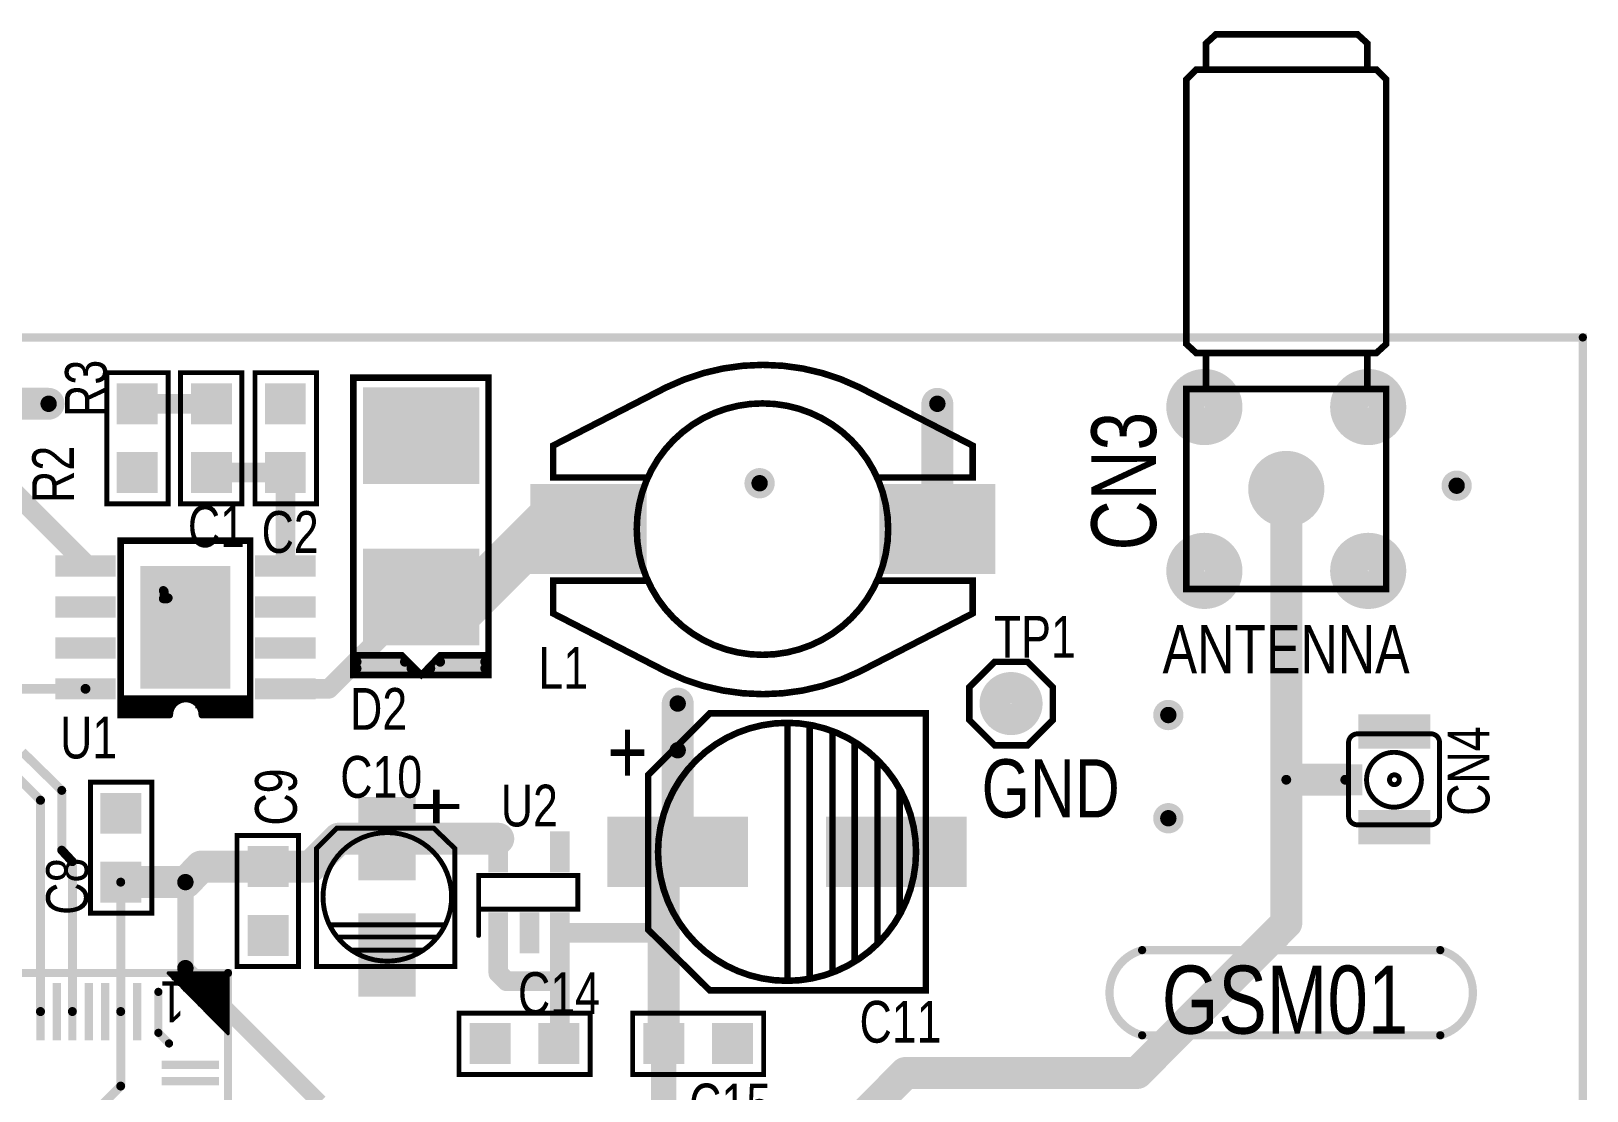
# Model space of a CAD drawing. Extents: x 0 to 3.95, y 0.22 to 3.09.
# Drawn here: x 2.048 to 3.947, y 1.799 to 3.093 of the extents above; entities that cross this region are included whole.
import ezdxf

# ---------------------------------------------------------------- set-up
doc = ezdxf.new("R2010")
doc.units = 0

msp = doc.modelspace()

# ---------------------------------------------------------------- linework, layer by layer
at = {"const_width": 0.01}
msp.add_lwpolyline([(0.005, 2.719), (0.005, 0.357), (3.942, 0.357), (3.942, 2.719), (0.005, 2.719)], close=True, dxfattribs=at)
at = {"const_width": 0.005}
msp.add_lwpolyline([(3.9395, 2.719, 1), (3.9445, 2.719, 1)], format="xyb", close=True, dxfattribs=at)
at = {"layer": 'DRL'}
for points, const_width in [([(3.467, 2.634, 1), (3.493, 2.634, 1)], 0.027), ([(3.667, 2.634, 1), (3.693, 2.634, 1)], 0.027), ([(2.064, 2.638, 1), (2.074, 2.638, 1)], 0.01), ([(3.149, 2.638, 1), (3.159, 2.638, 1)], 0.01), ([(2.932, 2.541, 1), (2.942, 2.541, 1)], 0.01), ([(3.567, 2.534, 1), (3.593, 2.534, 1)], 0.027), ([(3.783, 2.538, 1), (3.793, 2.538, 1)], 0.01), ([(3.467, 2.434, 1), (3.493, 2.434, 1)], 0.027), ([(3.667, 2.434, 1), (3.693, 2.434, 1)], 0.027), ([(2.202, 2.41, 1), (2.216, 2.41, 1)], 0.014), ([(2.257, 2.41, 1), (2.271, 2.41, 1)], 0.014), ([(2.202, 2.363, 1), (2.216, 2.363, 1)], 0.014), ([(2.257, 2.363, 1), (2.271, 2.363, 1)], 0.014), ([(2.202, 2.316, 1), (2.216, 2.316, 1)], 0.014), ([(2.257, 2.316, 1), (2.271, 2.316, 1)], 0.014), ([(2.832, 2.272, 1), (2.842, 2.272, 1)], 0.01), ([(3.235, 2.272, 1), (3.253, 2.272, 1)], 0.019), ([(3.431, 2.258, 1), (3.441, 2.258, 1)], 0.01), ([(2.832, 2.215, 1), (2.842, 2.215, 1)], 0.01), ([(3.431, 2.132, 1), (3.441, 2.132, 1)], 0.01)]:
    msp.add_lwpolyline(points, format="xyb", close=True, dxfattribs=dict(at, const_width=const_width))
at = {"layer": 'SST'}
for points, const_width in [([(3.679, 3.046), (3.679, 3.078), (3.667, 3.089), (3.494, 3.089), (3.482, 3.078), (3.482, 3.046), (3.679, 3.046)], 0.008), ([(3.702, 2.711), (3.69, 2.7), (3.47, 2.7), (3.458, 2.711), (3.458, 3.034), (3.47, 3.046), (3.69, 3.046), (3.702, 3.034), (3.702, 2.711)], 0.008), ([(3.679, 2.656), (3.679, 2.7), (3.482, 2.7), (3.482, 2.656), (3.679, 2.656)], 0.008), ([(2.14, 2.516), (2.14, 2.676), (2.14, 2.676), (2.215, 2.676), (2.215, 2.516), (2.14, 2.516)], 0.006), ([(2.23, 2.516), (2.23, 2.676), (2.23, 2.676), (2.305, 2.676), (2.305, 2.516), (2.23, 2.516)], 0.006), ([(2.321, 2.516), (2.321, 2.676), (2.321, 2.676), (2.396, 2.676), (2.396, 2.516), (2.321, 2.516)], 0.006), ([(2.606, 2.67), (2.606, 2.331), (2.547, 2.331), (2.524, 2.307), (2.5, 2.331), (2.441, 2.331), (2.441, 2.67), (2.606, 2.67)], 0.008), ([(3.702, 2.412), (3.458, 2.412), (3.458, 2.656), (3.702, 2.656), (3.702, 2.412)], 0.008), ([(3.295, 2.292), (3.295, 2.252), (3.264, 2.221), (3.224, 2.221), (3.193, 2.252), (3.193, 2.292), (3.224, 2.323), (3.264, 2.323), (3.295, 2.292)], 0.008), ([(2.801, 2.185), (2.801, 1.996), (2.876, 1.922), (3.14, 1.922), (3.14, 2.26), (2.876, 2.26), (2.801, 2.185)], 0.008), ([(2.12, 2.016), (2.12, 2.176), (2.12, 2.176), (2.195, 2.176), (2.195, 2.016), (2.12, 2.016)], 0.006), ([(2.374, 2.111), (2.374, 1.951), (2.374, 1.951), (2.299, 1.951), (2.299, 2.111), (2.374, 2.111)], 0.006), ([(2.539, 2.12), (2.565, 2.095), (2.565, 1.951), (2.396, 1.951), (2.396, 2.095), (2.421, 2.12), (2.539, 2.12)], 0.006), ([(1.591, 1.943), (1.591, 1.246), (2.288, 1.246), (2.288, 1.943), (1.591, 1.943)], 0.01), ([(2.73, 1.819), (2.57, 1.819), (2.57, 1.819), (2.57, 1.894), (2.73, 1.894), (2.73, 1.819)], 0.006), ([(2.782, 1.894), (2.942, 1.894), (2.942, 1.894), (2.942, 1.819), (2.782, 1.819), (2.782, 1.894)], 0.006)]:
    msp.add_lwpolyline(points, close=True, dxfattribs=dict(at, const_width=const_width))
for points, const_width in [([(3.48, 3.078, 1), (3.484, 3.078, 1)], 0.004), ([(3.492, 3.089, 1), (3.496, 3.089, 1)], 0.004), ([(3.665, 3.089, 1), (3.669, 3.089, 1)], 0.004), ([(3.677, 3.078, 1), (3.681, 3.078, 1)], 0.004), ([(3.468, 3.046, 1), (3.472, 3.046, 1)], 0.004), ([(3.48, 3.046, 1), (3.484, 3.046, 1)], 0.004), ([(3.677, 3.046, 1), (3.681, 3.046, 1)], 0.004), ([(3.677, 3.046, 1), (3.681, 3.046, 1)], 0.004), ([(3.688, 3.046, 1), (3.692, 3.046, 1)], 0.004), ([(3.456, 3.034, 1), (3.46, 3.034, 1)], 0.004), ([(3.7, 3.034, 1), (3.704, 3.034, 1)], 0.004), ([(3.456, 2.711, 1), (3.46, 2.711, 1)], 0.004), ([(3.468, 2.7, 1), (3.472, 2.7, 1)], 0.004), ([(3.48, 2.7, 1), (3.484, 2.7, 1)], 0.004), ([(3.677, 2.7, 1), (3.681, 2.7, 1)], 0.004), ([(3.688, 2.7, 1), (3.692, 2.7, 1)], 0.004), ([(3.7, 2.711, 1), (3.704, 2.711, 1)], 0.004), ([(3.7, 2.711, 1), (3.704, 2.711, 1)], 0.004), ([(2.1385, 2.676, 1), (2.1415, 2.676, 1)], 0.003), ([(2.1385, 2.676, 1), (2.1415, 2.676, 1)], 0.003), ([(2.2135, 2.676, 1), (2.2165, 2.676, 1)], 0.003), ([(2.2285, 2.676, 1), (2.2315, 2.676, 1)], 0.003), ([(2.2285, 2.676, 1), (2.2315, 2.676, 1)], 0.003), ([(2.3035, 2.676, 1), (2.3065, 2.676, 1)], 0.003), ([(2.3195, 2.676, 1), (2.3225, 2.676, 1)], 0.003), ([(2.3195, 2.676, 1), (2.3225, 2.676, 1)], 0.003), ([(2.3945, 2.676, 1), (2.3975, 2.676, 1)], 0.003), ([(2.439, 2.67, 1), (2.443, 2.67, 1)], 0.004), ([(2.604, 2.67, 1), (2.608, 2.67, 1)], 0.004), ([(2.604, 2.67, 1), (2.608, 2.67, 1)], 0.004), ([(2.821, 2.658, 1), (2.825, 2.658, 1)], 0.004), ([(3.057, 2.658, 1), (3.061, 2.658, 1)], 0.004), ([(3.456, 2.656, 1), (3.46, 2.656, 1)], 0.004), ([(3.48, 2.656, 1), (3.484, 2.656, 1)], 0.004), ([(3.677, 2.656, 1), (3.681, 2.656, 1)], 0.004), ([(3.677, 2.656, 1), (3.681, 2.656, 1)], 0.004), ([(3.7, 2.656, 1), (3.704, 2.656, 1)], 0.004), ([(2.683, 2.587, 1), (2.687, 2.587, 1)], 0.004), ([(3.195, 2.587, 1), (3.199, 2.587, 1)], 0.004), ([(2.683, 2.548, 1), (2.687, 2.548, 1)], 0.004), ([(2.797, 2.548, 1), (2.801, 2.548, 1)], 0.004), ([(3.081, 2.548, 1), (3.085, 2.548, 1)], 0.004), ([(3.195, 2.548, 1), (3.199, 2.548, 1)], 0.004), ([(2.1385, 2.516, 1), (2.1415, 2.516, 1)], 0.003), ([(2.1385, 2.516, 1), (2.1415, 2.516, 1)], 0.003), ([(2.2135, 2.516, 1), (2.2165, 2.516, 1)], 0.003), ([(2.2285, 2.516, 1), (2.2315, 2.516, 1)], 0.003), ([(2.2285, 2.516, 1), (2.2315, 2.516, 1)], 0.003), ([(2.3035, 2.516, 1), (2.3065, 2.516, 1)], 0.003), ([(2.3195, 2.516, 1), (2.3225, 2.516, 1)], 0.003), ([(2.3195, 2.516, 1), (2.3225, 2.516, 1)], 0.003), ([(2.3945, 2.516, 1), (2.3975, 2.516, 1)], 0.003), ([(2.785, 2.485, 1), (2.789, 2.485, 1)], 0.004), ([(2.785, 2.485, 1), (2.789, 2.485, 1)], 0.004), ([(3.092, 2.485, 1), (3.096, 2.485, 1)], 0.004), ([(3.092, 2.485, 1), (3.096, 2.485, 1)], 0.004), ([(2.157, 2.258), (2.157, 2.471), (2.315, 2.471), (2.315, 2.258), (2.256, 2.258, 1), (2.217, 2.258), (2.217, 2.258), (2.157, 2.258)], 0.008), ([(2.155, 2.471, 1), (2.159, 2.471, 1)], 0.004), ([(2.313, 2.471, 1), (2.317, 2.471, 1)], 0.004), ([(2.683, 2.422, 1), (2.687, 2.422, 1)], 0.004), ([(2.797, 2.422, 1), (2.801, 2.422, 1)], 0.004), ([(3.081, 2.422, 1), (3.085, 2.422, 1)], 0.004), ([(3.195, 2.422, 1), (3.199, 2.422, 1)], 0.004), ([(3.456, 2.412, 1), (3.46, 2.412, 1)], 0.004), ([(3.7, 2.412, 1), (3.704, 2.412, 1)], 0.004), ([(3.7, 2.412, 1), (3.704, 2.412, 1)], 0.004), ([(2.683, 2.382, 1), (2.687, 2.382, 1)], 0.004), ([(3.195, 2.382, 1), (3.199, 2.382, 1)], 0.004), ([(2.439, 2.343, 1), (2.443, 2.343, 1)], 0.004), ([(2.604, 2.339, 1), (2.608, 2.339, 1)], 0.004), ([(2.439, 2.331, 1), (2.443, 2.331, 1)], 0.004), ([(2.442, 2.323, 1), (2.448, 2.323, 1)], 0.006), ([(2.442, 2.315, 1), (2.448, 2.315, 1)], 0.006), ([(2.498, 2.331, 1), (2.502, 2.331, 1)], 0.004), ([(2.501, 2.323, 1), (2.507, 2.323, 1)], 0.006), ([(2.509, 2.315, 1), (2.515, 2.315, 1)], 0.006), ([(2.532, 2.315, 1), (2.538, 2.315, 1)], 0.006), ([(2.544, 2.323, 1), (2.55, 2.323, 1)], 0.006), ([(2.545, 2.331, 1), (2.549, 2.331, 1)], 0.004), ([(2.599, 2.323, 1), (2.605, 2.323, 1)], 0.006), ([(2.599, 2.315, 1), (2.605, 2.315, 1)], 0.006), ([(2.604, 2.331, 1), (2.608, 2.331, 1)], 0.004), ([(3.222, 2.323, 1), (3.226, 2.323, 1)], 0.004), ([(3.262, 2.323, 1), (3.266, 2.323, 1)], 0.004), ([(2.439, 2.307, 1), (2.443, 2.307, 1)], 0.004), ([(2.522, 2.307, 1), (2.526, 2.307, 1)], 0.004), ([(2.604, 2.307, 1), (2.608, 2.307, 1)], 0.004), ([(2.821, 2.311, 1), (2.825, 2.311, 1)], 0.004), ([(3.057, 2.311, 1), (3.061, 2.311, 1)], 0.004), ([(2.16, 2.278, 1), (2.164, 2.278, 1)], 0.004), ([(2.219, 2.278, 1), (2.223, 2.278, 1)], 0.004), ([(2.219, 2.278, 1), (2.223, 2.278, 1)], 0.004), ([(2.309, 2.278, 1), (2.313, 2.278, 1)], 0.004), ([(3.191, 2.292, 1), (3.195, 2.292, 1)], 0.004), ([(3.293, 2.292, 1), (3.297, 2.292, 1)], 0.004), ([(3.293, 2.292, 1), (3.297, 2.292, 1)], 0.004), ([(2.155, 2.258, 1), (2.159, 2.258, 1)], 0.004), ([(2.155, 2.258, 1), (2.159, 2.258, 1)], 0.004), ([(2.16, 2.274, 1), (2.164, 2.274, 1)], 0.004), ([(2.16, 2.27, 1), (2.164, 2.27, 1)], 0.004), ([(2.16, 2.266, 1), (2.164, 2.266, 1)], 0.004), ([(2.16, 2.262, 1), (2.164, 2.262, 1)], 0.004), ([(2.215, 2.27, 1), (2.219, 2.27, 1)], 0.004), ([(2.215, 2.266, 1), (2.219, 2.266, 1)], 0.004), ([(2.215, 2.262, 1), (2.219, 2.262, 1)], 0.004), ([(2.215, 2.258, 1), (2.219, 2.258, 1)], 0.004), ([(2.215, 2.258, 1), (2.219, 2.258, 1)], 0.004), ([(2.219, 2.274, 1), (2.223, 2.274, 1)], 0.004), ([(2.25, 2.274, 1), (2.254, 2.274, 1)], 0.004), ([(2.25, 2.27, 1), (2.254, 2.27, 1)], 0.004), ([(2.254, 2.266, 1), (2.258, 2.266, 1)], 0.004), ([(2.254, 2.262, 1), (2.258, 2.262, 1)], 0.004), ([(2.254, 2.258, 1), (2.258, 2.258, 1)], 0.004), ([(2.309, 2.274, 1), (2.313, 2.274, 1)], 0.004), ([(2.309, 2.27, 1), (2.313, 2.27, 1)], 0.004), ([(2.309, 2.266, 1), (2.313, 2.266, 1)], 0.004), ([(2.309, 2.262, 1), (2.313, 2.262, 1)], 0.004), ([(2.313, 2.258, 1), (2.317, 2.258, 1)], 0.004), ([(2.874, 2.26, 1), (2.878, 2.26, 1)], 0.004), ([(3.138, 2.26, 1), (3.142, 2.26, 1)], 0.004), ([(2.969, 2.248, 1), (2.973, 2.248, 1)], 0.004), ([(2.996, 2.244, 1), (3, 2.244, 1)], 0.004), ([(3.191, 2.252, 1), (3.195, 2.252, 1)], 0.004), ([(3.293, 2.252, 1), (3.297, 2.252, 1)], 0.004), ([(3.024, 2.237, 1), (3.028, 2.237, 1)], 0.004), ([(3.051, 2.224, 1), (3.055, 2.224, 1)], 0.004), ([(3.222, 2.221, 1), (3.226, 2.221, 1)], 0.004), ([(3.262, 2.221, 1), (3.266, 2.221, 1)], 0.004), ([(3.656, 2.223), (3.656, 2.136, 0.468375), (3.668, 2.124), (3.755, 2.124, 0.498666), (3.767, 2.136), (3.767, 2.223, 0.498666), (3.755, 2.235), (3.668, 2.235, 0.468375), (3.656, 2.223)], 0.006), ([(3.6545, 2.223, 1), (3.6575, 2.223, 1)], 0.003), ([(3.6545, 2.223, 1), (3.6575, 2.223, 1)], 0.003), ([(3.6665, 2.235, 1), (3.6695, 2.235, 1)], 0.003), ([(3.7535, 2.235, 1), (3.7565, 2.235, 1)], 0.003), ([(3.7655, 2.223, 1), (3.7685, 2.223, 1)], 0.003), ([(3.079, 2.202, 1), (3.083, 2.202, 1)], 0.004), ([(2.799, 2.185, 1), (2.803, 2.185, 1)], 0.004), ([(2.799, 2.185, 1), (2.803, 2.185, 1)], 0.004), ([(2.1185, 2.176, 1), (2.1215, 2.176, 1)], 0.003), ([(2.1185, 2.176, 1), (2.1215, 2.176, 1)], 0.003), ([(2.1935, 2.176, 1), (2.1965, 2.176, 1)], 0.003), ([(2.9695, 2.174, 1), (2.9725, 2.174, 1)], 0.003), ([(2.9965, 2.17, 1), (2.9995, 2.17, 1)], 0.003), ([(3.0245, 2.17, 1), (3.0275, 2.17, 1)], 0.003), ([(3.0515, 2.17, 1), (3.0545, 2.17, 1)], 0.003), ([(3.0795, 2.17, 1), (3.0825, 2.17, 1)], 0.003), ([(3.106, 2.166, 1), (3.11, 2.166, 1)], 0.004), ([(3.6765, 2.179, 1), (3.6795, 2.179, 1)], 0.003), ([(3.6765, 2.179, 1), (3.6795, 2.179, 1)], 0.003), ([(3.7045, 2.179, 1), (3.7075, 2.179, 1)], 0.003), ([(3.7045, 2.179, 1), (3.7075, 2.179, 1)], 0.003), ([(3.7165, 2.179, 1), (3.7195, 2.179, 1)], 0.003), ([(3.7165, 2.179, 1), (3.7195, 2.179, 1)], 0.003), ([(3.7435, 2.179, 1), (3.7465, 2.179, 1)], 0.003), ([(3.7435, 2.179, 1), (3.7465, 2.179, 1)], 0.003), ([(3.6545, 2.136, 1), (3.6575, 2.136, 1)], 0.003), ([(3.7655, 2.136, 1), (3.7685, 2.136, 1)], 0.003), ([(2.2975, 2.111, 1), (2.3005, 2.111, 1)], 0.003), ([(2.3725, 2.111, 1), (2.3755, 2.111, 1)], 0.003), ([(2.3725, 2.111, 1), (2.3755, 2.111, 1)], 0.003), ([(2.4195, 2.12, 1), (2.4225, 2.12, 1)], 0.003), ([(2.5375, 2.12, 1), (2.5405, 2.12, 1)], 0.003), ([(2.5375, 2.12, 1), (2.5405, 2.12, 1)], 0.003), ([(3.6665, 2.124, 1), (3.6695, 2.124, 1)], 0.003), ([(3.7535, 2.124, 1), (3.7565, 2.124, 1)], 0.003), ([(2.3945, 2.095, 1), (2.3975, 2.095, 1)], 0.003), ([(2.5635, 2.095, 1), (2.5665, 2.095, 1)], 0.003), ([(2.811, 2.091, 1), (2.815, 2.091, 1)], 0.004), ([(2.811, 2.091, 1), (2.815, 2.091, 1)], 0.004), ([(3.126, 2.091, 1), (3.13, 2.091, 1)], 0.004), ([(3.126, 2.091, 1), (3.13, 2.091, 1)], 0.004), ([(2.5925, 2.062, 1), (2.5955, 2.062, 1)], 0.003), ([(2.7135, 2.062, 1), (2.7165, 2.062, 1)], 0.003), ([(2.4025, 2.036, 1), (2.4055, 2.036, 1)], 0.003), ([(2.4025, 2.036, 1), (2.4055, 2.036, 1)], 0.003), ([(2.5595, 2.036, 1), (2.5625, 2.036, 1)], 0.003), ([(2.5595, 2.036, 1), (2.5625, 2.036, 1)], 0.003), ([(2.1185, 2.016, 1), (2.1215, 2.016, 1)], 0.003), ([(2.1185, 2.016, 1), (2.1215, 2.016, 1)], 0.003), ([(2.1935, 2.016, 1), (2.1965, 2.016, 1)], 0.003), ([(2.5925, 2.021, 1), (2.5955, 2.021, 1)], 0.003), ([(2.7135, 2.021, 1), (2.7165, 2.021, 1)], 0.003), ([(3.106, 2.016, 1), (3.11, 2.016, 1)], 0.004), ([(2.4115, 2.002, 1), (2.4145, 2.002, 1)], 0.003), ([(2.5495, 2.002, 1), (2.5525, 2.002, 1)], 0.003), ([(2.799, 1.996, 1), (2.803, 1.996, 1)], 0.004), ([(2.9695, 1.993, 1), (2.9725, 1.993, 1)], 0.003), ([(2.4215, 1.987, 1), (2.4245, 1.987, 1)], 0.003), ([(2.5415, 1.987, 1), (2.5445, 1.987, 1)], 0.003), ([(2.5925, 1.989, 1), (2.5955, 1.989, 1)], 0.003), ([(2.9965, 1.989, 1), (2.9995, 1.989, 1)], 0.003), ([(3.0245, 1.989, 1), (3.0275, 1.989, 1)], 0.003), ([(3.0515, 1.989, 1), (3.0545, 1.989, 1)], 0.003), ([(3.079, 1.979, 1), (3.083, 1.979, 1)], 0.004), ([(3.0795, 1.988, 1), (3.0825, 1.988, 1)], 0.003), ([(3.404, 1.867), (3.768, 1.867, 0.766378), (3.768, 1.971), (3.404, 1.971, 0.766378), (3.404, 1.867)], 0.01), ([(3.4015, 1.971, 1), (3.4065, 1.971, 1)], 0.005), ([(3.7655, 1.971, 1), (3.7705, 1.971, 1)], 0.005), ([(2.4395, 1.971, 1), (2.4425, 1.971, 1)], 0.003), ([(2.5225, 1.971, 1), (2.5255, 1.971, 1)], 0.003), ([(3.051, 1.958, 1), (3.055, 1.958, 1)], 0.004), ([(2.214, 1.943, 1), (2.216, 1.943, 1)], 0.002), ([(2.214, 1.943, 1), (2.216, 1.943, 1)], 0.002), ([(2.217, 1.943, 1), (2.219, 1.943, 1)], 0.002), ([(2.217, 1.94, 1), (2.219, 1.94, 1)], 0.002), ([(2.217, 1.94, 1), (2.219, 1.94, 1)], 0.002), ([(2.22, 1.943, 1), (2.222, 1.943, 1)], 0.002), ([(2.22, 1.937, 1), (2.222, 1.937, 1)], 0.002), ([(2.22, 1.936, 1), (2.222, 1.936, 1)], 0.002), ([(2.224, 1.943, 1), (2.226, 1.943, 1)], 0.002), ([(2.227, 1.943, 1), (2.229, 1.943, 1)], 0.002), ([(2.231, 1.943, 1), (2.233, 1.943, 1)], 0.002), ([(2.234, 1.943, 1), (2.236, 1.943, 1)], 0.002), ([(2.238, 1.943, 1), (2.24, 1.943, 1)], 0.002), ([(2.242, 1.943, 1), (2.244, 1.943, 1)], 0.002), ([(2.245, 1.943, 1), (2.247, 1.943, 1)], 0.002), ([(2.249, 1.943, 1), (2.251, 1.943, 1)], 0.002), ([(2.252, 1.943, 1), (2.254, 1.943, 1)], 0.002), ([(2.256, 1.943, 1), (2.258, 1.943, 1)], 0.002), ([(2.259, 1.943, 1), (2.261, 1.943, 1)], 0.002), ([(2.263, 1.943, 1), (2.265, 1.943, 1)], 0.002), ([(2.266, 1.943, 1), (2.268, 1.943, 1)], 0.002), ([(2.27, 1.943, 1), (2.272, 1.943, 1)], 0.002), ([(2.273, 1.943, 1), (2.275, 1.943, 1)], 0.002), ([(2.277, 1.943, 1), (2.279, 1.943, 1)], 0.002), ([(2.28, 1.943, 1), (2.282, 1.943, 1)], 0.002), ([(2.2855, 1.943, 1), (2.2905, 1.943, 1)], 0.005), ([(2.284, 1.943, 1), (2.286, 1.943, 1)], 0.002), ([(2.287, 1.943, 1), (2.289, 1.943, 1)], 0.002), ([(2.287, 1.943, 1), (2.289, 1.943, 1)], 0.002), ([(2.287, 1.94, 1), (2.289, 1.94, 1)], 0.002), ([(2.287, 1.936, 1), (2.289, 1.936, 1)], 0.002), ([(2.2975, 1.951, 1), (2.3005, 1.951, 1)], 0.003), ([(2.3725, 1.951, 1), (2.3755, 1.951, 1)], 0.003), ([(2.3725, 1.951, 1), (2.3755, 1.951, 1)], 0.003), ([(2.3945, 1.951, 1), (2.3975, 1.951, 1)], 0.003), ([(2.5635, 1.951, 1), (2.5665, 1.951, 1)], 0.003), ([(2.969, 1.934, 1), (2.973, 1.934, 1)], 0.004), ([(2.996, 1.937, 1), (3, 1.937, 1)], 0.004), ([(3.024, 1.945, 1), (3.028, 1.945, 1)], 0.004), ([(2.2005, 1.92, 1), (2.2055, 1.92, 1)], 0.005), ([(2.224, 1.933, 1), (2.226, 1.933, 1)], 0.002), ([(2.224, 1.933, 1), (2.226, 1.933, 1)], 0.002), ([(2.227, 1.929, 1), (2.229, 1.929, 1)], 0.002), ([(2.228, 1.929, 1), (2.23, 1.929, 1)], 0.002), ([(2.231, 1.926, 1), (2.233, 1.926, 1)], 0.002), ([(2.231, 1.926, 1), (2.233, 1.926, 1)], 0.002), ([(2.234, 1.922, 1), (2.236, 1.922, 1)], 0.002), ([(2.235, 1.922, 1), (2.237, 1.922, 1)], 0.002), ([(2.238, 1.919, 1), (2.24, 1.919, 1)], 0.002), ([(2.238, 1.919, 1), (2.24, 1.919, 1)], 0.002), ([(2.287, 1.933, 1), (2.289, 1.933, 1)], 0.002), ([(2.287, 1.929, 1), (2.289, 1.929, 1)], 0.002), ([(2.287, 1.926, 1), (2.289, 1.926, 1)], 0.002), ([(2.287, 1.922, 1), (2.289, 1.922, 1)], 0.002), ([(2.287, 1.919, 1), (2.289, 1.919, 1)], 0.002), ([(2.874, 1.922, 1), (2.878, 1.922, 1)], 0.004), ([(3.138, 1.922, 1), (3.142, 1.922, 1)], 0.004), ([(2.242, 1.915, 1), (2.244, 1.915, 1)], 0.002), ([(2.242, 1.915, 1), (2.244, 1.915, 1)], 0.002), ([(2.245, 1.912, 1), (2.247, 1.912, 1)], 0.002), ([(2.245, 1.912, 1), (2.247, 1.912, 1)], 0.002), ([(2.249, 1.908, 1), (2.251, 1.908, 1)], 0.002), ([(2.249, 1.908, 1), (2.251, 1.908, 1)], 0.002), ([(2.252, 1.905, 1), (2.254, 1.905, 1)], 0.002), ([(2.252, 1.904, 1), (2.254, 1.904, 1)], 0.002), ([(2.256, 1.901, 1), (2.258, 1.901, 1)], 0.002), ([(2.256, 1.901, 1), (2.258, 1.901, 1)], 0.002), ([(2.259, 1.898, 1), (2.261, 1.898, 1)], 0.002), ([(2.287, 1.915, 1), (2.289, 1.915, 1)], 0.002), ([(2.287, 1.912, 1), (2.289, 1.912, 1)], 0.002), ([(2.287, 1.908, 1), (2.289, 1.908, 1)], 0.002), ([(2.287, 1.904, 1), (2.289, 1.904, 1)], 0.002), ([(2.287, 1.901, 1), (2.289, 1.901, 1)], 0.002), ([(2.259, 1.897, 1), (2.261, 1.897, 1)], 0.002), ([(2.263, 1.894, 1), (2.265, 1.894, 1)], 0.002), ([(2.263, 1.894, 1), (2.265, 1.894, 1)], 0.002), ([(2.266, 1.891, 1), (2.268, 1.891, 1)], 0.002), ([(2.267, 1.89, 1), (2.269, 1.89, 1)], 0.002), ([(2.27, 1.887, 1), (2.272, 1.887, 1)], 0.002), ([(2.27, 1.887, 1), (2.272, 1.887, 1)], 0.002), ([(2.273, 1.883, 1), (2.275, 1.883, 1)], 0.002), ([(2.274, 1.883, 1), (2.276, 1.883, 1)], 0.002), ([(2.277, 1.88, 1), (2.279, 1.88, 1)], 0.002), ([(2.277, 1.88, 1), (2.279, 1.88, 1)], 0.002), ([(2.287, 1.897, 1), (2.289, 1.897, 1)], 0.002), ([(2.287, 1.894, 1), (2.289, 1.894, 1)], 0.002), ([(2.287, 1.89, 1), (2.289, 1.89, 1)], 0.002), ([(2.287, 1.887, 1), (2.289, 1.887, 1)], 0.002), ([(2.287, 1.883, 1), (2.289, 1.883, 1)], 0.002), ([(2.287, 1.88, 1), (2.289, 1.88, 1)], 0.002), ([(2.5685, 1.894, 1), (2.5715, 1.894, 1)], 0.003), ([(2.7285, 1.894, 1), (2.7315, 1.894, 1)], 0.003), ([(2.7805, 1.894, 1), (2.7835, 1.894, 1)], 0.003), ([(2.7805, 1.894, 1), (2.7835, 1.894, 1)], 0.003), ([(2.9405, 1.894, 1), (2.9435, 1.894, 1)], 0.003), ([(2.9405, 1.894, 1), (2.9435, 1.894, 1)], 0.003), ([(2.2005, 1.87, 1), (2.2055, 1.87, 1)], 0.005), ([(2.2135, 1.857, 1), (2.2185, 1.857, 1)], 0.005), ([(2.28, 1.876, 1), (2.282, 1.876, 1)], 0.002), ([(2.281, 1.876, 1), (2.283, 1.876, 1)], 0.002), ([(2.284, 1.873, 1), (2.286, 1.873, 1)], 0.002), ([(2.284, 1.873, 1), (2.286, 1.873, 1)], 0.002), ([(2.287, 1.876, 1), (2.289, 1.876, 1)], 0.002), ([(2.287, 1.873, 1), (2.289, 1.873, 1)], 0.002), ([(2.287, 1.869, 1), (2.289, 1.869, 1)], 0.002), ([(2.287, 1.869, 1), (2.289, 1.869, 1)], 0.002), ([(3.4015, 1.867, 1), (3.4065, 1.867, 1)], 0.005), ([(3.4015, 1.867, 1), (3.4065, 1.867, 1)], 0.005), ([(3.7655, 1.867, 1), (3.7705, 1.867, 1)], 0.005), ([(2.5685, 1.819, 1), (2.5715, 1.819, 1)], 0.003), ([(2.5685, 1.819, 1), (2.5715, 1.819, 1)], 0.003), ([(2.7285, 1.819, 1), (2.7315, 1.819, 1)], 0.003), ([(2.7285, 1.819, 1), (2.7315, 1.819, 1)], 0.003), ([(2.7805, 1.819, 1), (2.7835, 1.819, 1)], 0.003), ([(2.9405, 1.819, 1), (2.9435, 1.819, 1)], 0.003)]:
    msp.add_lwpolyline(points, format="xyb", close=True, dxfattribs=dict(at, const_width=const_width))
for points, const_width in [([(3.083, 2.548), (3.197, 2.548), (3.197, 2.587), (3.059, 2.658, 0.233413), (2.823, 2.658), (2.685, 2.587), (2.685, 2.548), (2.799, 2.548)], 0.008), ([(3.094, 2.485, 1), (2.787, 2.485)], 0.008), ([(2.787, 2.485, 1), (3.094, 2.485)], 0.008), ([(2.799, 2.422), (2.685, 2.422), (2.685, 2.382), (2.823, 2.311, 0.233413), (3.059, 2.311), (3.197, 2.382), (3.197, 2.422), (3.083, 2.422)], 0.008), ([(3.128, 2.091, 1), (2.813, 2.091)], 0.008), ([(3.745, 2.179, 1), (3.678, 2.179)], 0.006), ([(3.718, 2.179, 1), (3.706, 2.179)], 0.006), ([(3.678, 2.179, 1), (3.745, 2.179)], 0.006), ([(3.706, 2.179, 1), (3.718, 2.179)], 0.006), ([(2.561, 2.036, 1), (2.404, 2.036)], 0.006), ([(2.813, 2.091, 1), (3.128, 2.091)], 0.008), ([(2.404, 2.036, 1), (2.561, 2.036)], 0.006)]:
    msp.add_lwpolyline(points, format="xyb", dxfattribs=dict(at, const_width=const_width))
for points, const_width in [([(2.606, 2.339), (2.606, 2.307), (2.441, 2.307), (2.441, 2.343)], 0.008), ([(2.445, 2.323), (2.504, 2.323)], 0.012), ([(2.445, 2.315), (2.512, 2.315)], 0.012), ([(2.602, 2.315), (2.535, 2.315)], 0.012), ([(2.602, 2.323), (2.547, 2.323)], 0.012), ([(2.221, 2.278), (2.162, 2.278)], 0.008), ([(2.217, 2.262), (2.162, 2.262), (2.162, 2.266), (2.217, 2.266), (2.217, 2.27), (2.162, 2.27), (2.162, 2.274), (2.221, 2.274), (2.221, 2.278), (2.311, 2.278), (2.311, 2.274), (2.252, 2.274), (2.252, 2.27), (2.311, 2.27), (2.311, 2.266), (2.256, 2.266), (2.256, 2.262), (2.311, 2.262)], 0.008), ([(2.971, 1.934), (2.971, 2.248)], 0.008), ([(2.998, 1.937), (2.998, 2.244)], 0.008), ([(3.026, 1.945), (3.026, 2.237)], 0.008), ([(3.053, 1.958), (3.053, 2.224)], 0.008), ([(3.081, 1.979), (3.081, 2.202)], 0.008), ([(2.971, 2.174), (2.971, 1.993)], 0.006), ([(2.998, 2.17), (2.998, 1.989)], 0.006), ([(3.026, 2.17), (3.026, 1.989)], 0.006), ([(3.053, 2.17), (3.053, 1.989)], 0.006), ([(3.081, 1.988), (3.081, 2.17)], 0.006), ([(3.108, 2.016), (3.108, 2.166)], 0.008), ([(2.594, 2.021), (2.715, 2.021), (2.715, 2.062), (2.594, 2.062), (2.594, 1.989)], 0.006), ([(2.413, 2.002), (2.551, 2.002)], 0.006), ([(2.423, 1.987), (2.543, 1.987)], 0.006), ([(2.441, 1.971), (2.524, 1.971)], 0.006), ([(2.288, 1.869), (2.215, 1.943)], 0.004), ([(2.215, 1.943), (2.288, 1.943)], 0.004), ([(2.218, 1.94), (2.218, 1.943)], 0.004), ([(2.218, 1.94), (2.288, 1.94)], 0.004), ([(2.221, 1.937), (2.221, 1.943)], 0.004), ([(2.221, 1.936), (2.288, 1.936)], 0.004), ([(2.225, 1.933), (2.225, 1.943)], 0.004), ([(2.228, 1.929), (2.228, 1.943)], 0.004), ([(2.232, 1.926), (2.232, 1.943)], 0.004), ([(2.235, 1.922), (2.235, 1.943)], 0.004), ([(2.239, 1.919), (2.239, 1.943)], 0.004), ([(2.243, 1.915), (2.243, 1.943)], 0.004), ([(2.246, 1.912), (2.246, 1.943)], 0.004), ([(2.25, 1.908), (2.25, 1.943)], 0.004), ([(2.253, 1.905), (2.253, 1.943)], 0.004), ([(2.257, 1.901), (2.257, 1.943)], 0.004), ([(2.26, 1.898), (2.26, 1.943)], 0.004), ([(2.264, 1.894), (2.264, 1.943)], 0.004), ([(2.267, 1.891), (2.267, 1.943)], 0.004), ([(2.271, 1.887), (2.271, 1.943)], 0.004), ([(2.274, 1.883), (2.274, 1.943)], 0.004), ([(2.278, 1.88), (2.278, 1.943)], 0.004), ([(2.281, 1.876), (2.281, 1.943)], 0.004), ([(2.285, 1.873), (2.285, 1.943)], 0.004), ([(2.288, 1.869), (2.288, 1.943)], 0.004), ([(2.203, 1.92), (2.203, 1.87), (2.216, 1.857)], 0.01), ([(2.225, 1.933), (2.288, 1.933)], 0.004), ([(2.229, 1.929), (2.288, 1.929)], 0.004), ([(2.232, 1.926), (2.288, 1.926)], 0.004), ([(2.236, 1.922), (2.288, 1.922)], 0.004), ([(2.239, 1.919), (2.288, 1.919)], 0.004), ([(2.243, 1.915), (2.288, 1.915)], 0.004), ([(2.246, 1.912), (2.288, 1.912)], 0.004), ([(2.25, 1.908), (2.288, 1.908)], 0.004), ([(2.253, 1.904), (2.288, 1.904)], 0.004), ([(2.257, 1.901), (2.288, 1.901)], 0.004), ([(2.26, 1.897), (2.288, 1.897)], 0.004), ([(2.264, 1.894), (2.288, 1.894)], 0.004), ([(2.268, 1.89), (2.288, 1.89)], 0.004), ([(2.271, 1.887), (2.288, 1.887)], 0.004), ([(2.275, 1.883), (2.288, 1.883)], 0.004), ([(2.278, 1.88), (2.288, 1.88)], 0.004), ([(2.282, 1.876), (2.288, 1.876)], 0.004), ([(2.285, 1.873), (2.288, 1.873)], 0.004)]:
    msp.add_lwpolyline(points, dxfattribs=dict(at, const_width=const_width))
at = {"layer": 'TOP'}
for points, const_width in [([(3.457, 2.634, 1), (3.503, 2.634, 1)], 0.047), ([(3.657, 2.634, 1), (3.703, 2.634, 1)], 0.047), ([(2.0593, 2.638, 1), (2.0787, 2.638, 1)], 0.0195), ([(2.06, 2.638, 1), (2.078, 2.638, 1)], 0.019), ([(2.171, 2.638, 1), (2.183, 2.638, 1)], 0.012), ([(2.262, 2.638, 1), (2.274, 2.638, 1)], 0.012), ([(3.1443, 2.638, 1), (3.1637, 2.638, 1)], 0.0195), ([(3.145, 2.638, 1), (3.163, 2.638, 1)], 0.019), ([(2.262, 2.554, 1), (2.274, 2.554, 1)], 0.012), ([(2.352, 2.554, 1), (2.364, 2.554, 1)], 0.012), ([(2.352, 2.554, 1), (2.364, 2.554, 1)], 0.012), ([(3.557, 2.534, 1), (3.603, 2.534, 1)], 0.047), ([(2.928, 2.541, 1), (2.946, 2.541, 1)], 0.019), ([(3.5703, 2.534, 1), (3.5898, 2.534, 1)], 0.0195), ([(3.5703, 2.534, 1), (3.5898, 2.534, 1)], 0.0195), ([(3.779, 2.538, 1), (3.797, 2.538, 1)], 0.019), ([(2.6723, 2.502, 1), (2.7017, 2.502, 1)], 0.0295), ([(2.6723, 2.502, 1), (2.7017, 2.502, 1)], 0.0295), ([(2.6963, 2.502, 1), (2.7257, 2.502, 1)], 0.0295), ([(2.6963, 2.502, 1), (2.7257, 2.502, 1)], 0.0295), ([(2.7133, 2.485, 1), (2.7428, 2.485, 1)], 0.0295), ([(3.1443, 2.485, 1), (3.1637, 2.485, 1)], 0.0195), ([(3.457, 2.434, 1), (3.503, 2.434, 1)], 0.047), ([(3.657, 2.434, 1), (3.703, 2.434, 1)], 0.047), ([(2.108, 2.443, 1), (2.12, 2.443, 1)], 0.012), ([(2.108, 2.443, 1), (2.12, 2.443, 1)], 0.012), ([(2.108, 2.44, 1), (2.12, 2.44, 1)], 0.012), ([(2.352, 2.44, 1), (2.364, 2.44, 1)], 0.012), ([(2.352, 2.44, 1), (2.364, 2.44, 1)], 0.012), ([(2.352, 2.44, 1), (2.364, 2.44, 1)], 0.012), ([(2.5093, 2.402, 1), (2.5387, 2.402, 1)], 0.0295), ([(2.199, 2.41, 1), (2.219, 2.41, 1)], 0.021), ([(2.2063, 2.41, 1), (2.2117, 2.41, 1)], 0.0055), ([(2.2073, 2.409, 1), (2.2127, 2.409, 1)], 0.0055), ([(2.2073, 2.409, 1), (2.2127, 2.409, 1)], 0.0055), ([(2.254, 2.41, 1), (2.274, 2.41, 1)], 0.021), ([(2.5243, 2.386, 1), (2.5538, 2.386, 1)], 0.0295), ([(2.5243, 2.386, 1), (2.5538, 2.386, 1)], 0.0295), ([(2.518, 2.402, 1), (2.53, 2.402, 1)], 0.012), ([(2.5563, 2.386, 1), (2.5858, 2.386, 1)], 0.0295), ([(2.5563, 2.386, 1), (2.5858, 2.386, 1)], 0.0295), ([(2.2063, 2.4, 1), (2.2117, 2.4, 1)], 0.0055), ([(2.2063, 2.4, 1), (2.2117, 2.4, 1)], 0.0055), ([(2.2073, 2.401, 1), (2.2127, 2.401, 1)], 0.0055), ([(2.2073, 2.401, 1), (2.2127, 2.401, 1)], 0.0055), ([(2.2113, 2.4, 1), (2.2167, 2.4, 1)], 0.0055), ([(2.2113, 2.4, 1), (2.2167, 2.4, 1)], 0.0055), ([(2.2123, 2.401, 1), (2.2177, 2.401, 1)], 0.0055), ([(2.199, 2.363, 1), (2.219, 2.363, 1)], 0.021), ([(2.254, 2.363, 1), (2.274, 2.363, 1)], 0.021), ([(2.199, 2.316, 1), (2.219, 2.316, 1)], 0.021), ([(2.254, 2.316, 1), (2.274, 2.316, 1)], 0.021), ([(2.352, 2.29, 1), (2.364, 2.29, 1)], 0.012), ([(2.405, 2.29, 1), (2.417, 2.29, 1)], 0.012), ([(2.405, 2.29, 1), (2.417, 2.29, 1)], 0.012), ([(3.225, 2.272, 1), (3.263, 2.272, 1)], 0.039), ([(2.111, 2.29, 1), (2.117, 2.29, 1)], 0.006), ([(2.8273, 2.272, 1), (2.8468, 2.272, 1)], 0.0195), ([(2.828, 2.272, 1), (2.846, 2.272, 1)], 0.019), ([(3.427, 2.258, 1), (3.445, 2.258, 1)], 0.019), ([(2.8273, 2.215, 1), (2.8468, 2.215, 1)], 0.0195), ([(2.8273, 2.215, 1), (2.8468, 2.215, 1)], 0.0195), ([(2.828, 2.215, 1), (2.846, 2.215, 1)], 0.019), ([(3.5703, 2.207, 1), (3.5898, 2.207, 1)], 0.0195), ([(3.5703, 2.181, 1), (3.5898, 2.181, 1)], 0.0195), ([(3.5703, 2.181, 1), (3.5898, 2.181, 1)], 0.0195), ([(3.5703, 2.181, 1), (3.5898, 2.181, 1)], 0.0195), ([(3.5703, 2.181, 1), (3.5898, 2.181, 1)], 0.0195), ([(3.5703, 2.179, 1), (3.5898, 2.179, 1)], 0.0195), ([(3.5703, 2.179, 1), (3.5898, 2.179, 1)], 0.0195), ([(3.5703, 2.179, 1), (3.5898, 2.179, 1)], 0.0195), ([(3.577, 2.179, 1), (3.583, 2.179, 1)], 0.006), ([(3.6423, 2.179, 1), (3.6618, 2.179, 1)], 0.0195), ([(3.649, 2.179, 1), (3.655, 2.179, 1)], 0.006), ([(2.0823, 2.166, 1), (2.0877, 2.166, 1)], 0.0055), ([(2.0823, 2.166, 1), (2.0877, 2.166, 1)], 0.0055), ([(2.0563, 2.154, 1), (2.0618, 2.154, 1)], 0.0055), ([(2.0563, 2.154, 1), (2.0618, 2.154, 1)], 0.0055), ([(3.427, 2.132, 1), (3.445, 2.132, 1)], 0.019), ([(2.4133, 2.107, 1), (2.4328, 2.107, 1)], 0.0195), ([(2.4133, 2.107, 1), (2.4328, 2.107, 1)], 0.0195), ([(2.4723, 2.107, 1), (2.4918, 2.107, 1)], 0.0195), ([(2.4723, 2.107, 1), (2.4918, 2.107, 1)], 0.0195), ([(2.6083, 2.107, 1), (2.6277, 2.107, 1)], 0.0195), ([(2.612, 2.107, 1), (2.624, 2.107, 1)], 0.012), ([(2.8102, 2.091, 1), (2.8297, 2.091, 1)], 0.0195), ([(2.8102, 2.091, 1), (2.8297, 2.091, 1)], 0.0195), ([(2.8273, 2.091, 1), (2.8468, 2.091, 1)], 0.0195), ([(2.8273, 2.091, 1), (2.8468, 2.091, 1)], 0.0195), ([(2.0823, 2.093, 1), (2.0877, 2.093, 1)], 0.0055), ([(2.0823, 2.093, 1), (2.0877, 2.093, 1)], 0.0055), ([(2.2453, 2.073, 1), (2.2647, 2.073, 1)], 0.0195), ([(2.2453, 2.073, 1), (2.2647, 2.073, 1)], 0.0195), ([(2.3273, 2.073, 1), (2.3468, 2.073, 1)], 0.0195), ([(2.3273, 2.073, 1), (2.3468, 2.073, 1)], 0.0195), ([(2.3792, 2.073, 1), (2.3987, 2.073, 1)], 0.0195), ([(2.3792, 2.073, 1), (2.3987, 2.073, 1)], 0.0195), ([(2.612, 2.091, 1), (2.624, 2.091, 1)], 0.012), ([(2.0953, 2.079, 1), (2.1007, 2.079, 1)], 0.0055), ([(2.0953, 2.079, 1), (2.1007, 2.079, 1)], 0.0055), ([(2.1473, 2.054, 1), (2.1668, 2.054, 1)], 0.0195), ([(2.1473, 2.054, 1), (2.1668, 2.054, 1)], 0.0195), ([(2.2263, 2.054, 1), (2.2458, 2.054, 1)], 0.0195), ([(2.2273, 2.054, 1), (2.2468, 2.054, 1)], 0.0195), ([(2.2273, 2.054, 1), (2.2468, 2.054, 1)], 0.0195), ([(2.1543, 2.054, 1), (2.1597, 2.054, 1)], 0.0055), ([(2.231, 2.054, 1), (2.241, 2.054, 1)], 0.01), ([(3.5703, 2.004, 1), (3.5898, 2.004, 1)], 0.0195), ([(3.5703, 2.004, 1), (3.5898, 2.004, 1)], 0.0195), ([(2.612, 1.992, 1), (2.624, 1.992, 1)], 0.012), ([(2.687, 1.992, 1), (2.699, 1.992, 1)], 0.012), ([(2.687, 1.992, 1), (2.699, 1.992, 1)], 0.012), ([(2.687, 1.992, 1), (2.699, 1.992, 1)], 0.012), ([(2.687, 1.992, 1), (2.699, 1.992, 1)], 0.012), ([(2.687, 1.992, 1), (2.699, 1.992, 1)], 0.012), ([(2.8102, 1.992, 1), (2.8297, 1.992, 1)], 0.0195), ([(2.8102, 1.992, 1), (2.8297, 1.992, 1)], 0.0195), ([(2.8102, 1.992, 1), (2.8297, 1.992, 1)], 0.0195), ([(2.814, 1.992, 1), (2.826, 1.992, 1)], 0.012), ([(2.231, 1.949, 1), (2.241, 1.949, 1)], 0.01), ([(2.231, 1.949, 1), (2.241, 1.949, 1)], 0.01), ([(2.612, 1.943, 1), (2.624, 1.943, 1)], 0.012), ([(2.612, 1.943, 1), (2.624, 1.943, 1)], 0.012), ([(2.622, 1.933, 1), (2.634, 1.933, 1)], 0.012), ([(2.622, 1.933, 1), (2.634, 1.933, 1)], 0.012), ([(2.687, 1.933, 1), (2.699, 1.933, 1)], 0.012), ([(2.687, 1.933, 1), (2.699, 1.933, 1)], 0.012), ([(2.687, 1.933, 1), (2.699, 1.933, 1)], 0.012), ([(2.687, 1.933, 1), (2.699, 1.933, 1)], 0.012), ([(2.0563, 1.896, 1), (2.0618, 1.896, 1)], 0.0055), ([(2.0953, 1.896, 1), (2.1007, 1.896, 1)], 0.0055), ([(2.1543, 1.896, 1), (2.1597, 1.896, 1)], 0.0055), ([(2.1543, 1.896, 1), (2.1597, 1.896, 1)], 0.0055), ([(2.1543, 1.896, 1), (2.1597, 1.896, 1)], 0.0055), ([(2.1543, 1.896, 1), (2.1597, 1.896, 1)], 0.0055), ([(2.686, 1.857, 1), (2.698, 1.857, 1)], 0.012), ([(2.687, 1.857, 1), (2.699, 1.857, 1)], 0.012), ([(2.687, 1.857, 1), (2.699, 1.857, 1)], 0.012), ([(2.8102, 1.857, 1), (2.8297, 1.857, 1)], 0.0195), ([(2.8102, 1.857, 1), (2.8297, 1.857, 1)], 0.0195), ([(2.8122, 1.857, 1), (2.8278, 1.857, 1)], 0.0155), ([(3.1053, 1.821, 1), (3.1248, 1.821, 1)], 0.0195), ([(3.1053, 1.821, 1), (3.1248, 1.821, 1)], 0.0195), ([(3.3883, 1.821, 1), (3.4078, 1.821, 1)], 0.0195), ([(3.3883, 1.821, 1), (3.4078, 1.821, 1)], 0.0195), ([(2.1543, 1.805, 1), (2.1597, 1.805, 1)], 0.0055), ([(2.1543, 1.805, 1), (2.1597, 1.805, 1)], 0.0055)]:
    msp.add_lwpolyline(points, format="xyb", close=True, dxfattribs=dict(at, const_width=const_width))
for points, const_width in [([(2, 2.638), (2.069, 2.638)], 0.039), ([(2.177, 2.638), (2.268, 2.638)], 0.024), ([(3.154, 2.485), (3.154, 2.638)], 0.039), ([(2.003, 2.554), (2.114, 2.443)], 0.024), ([(2.268, 2.554), (2.358, 2.554)], 0.024), ([(2.358, 2.44), (2.358, 2.554)], 0.024), ([(3.58, 2.534), (3.58, 2.181)], 0.039), ([(3.58, 2.534), (3.58, 2.181)], 0.039), ([(2.571, 2.386), (2.687, 2.502)], 0.059), ([(2.687, 2.502), (2.711, 2.502)], 0.059), ([(2.711, 2.502), (2.728, 2.485)], 0.059), ([(2.114, 2.443), (2.114, 2.44)], 0.024), ([(2.358, 2.44), (2.358, 2.44)], 0.024), ([(2.524, 2.402), (2.539, 2.386)], 0.059), ([(2.209, 2.41), (2.21, 2.409)], 0.011), ([(2.21, 2.409), (2.21, 2.401)], 0.011), ([(2.411, 2.29), (2.524, 2.402)], 0.024), ([(2.539, 2.386), (2.571, 2.386)], 0.059), ([(2.21, 2.401), (2.209, 2.4)], 0.011), ([(2.209, 2.4), (2.214, 2.4)], 0.011), ([(2.214, 2.4), (2.215, 2.401)], 0.011), ([(2.358, 2.29), (2.411, 2.29)], 0.024), ([(2.114, 2.29), (2.026, 2.29)], 0.012), ([(2.837, 2.215), (2.837, 2.272)], 0.039), ([(2.837, 2.091), (2.837, 2.215)], 0.039), ([(3.58, 2.181), (3.58, 2.207)], 0.039), ([(2.037, 2.213), (2.085, 2.166)], 0.011), ([(2.059, 2.154), (2.026, 2.187)], 0.011), ([(3.58, 2.181), (3.58, 2.179)], 0.039), ([(3.58, 2.179), (3.652, 2.179)], 0.039), ([(3.58, 2.004), (3.58, 2.179)], 0.039), ([(3.58, 2.179), (3.652, 2.179)], 0.012), ([(2.085, 2.166), (2.085, 2.093)], 0.011), ([(2.059, 1.896), (2.059, 2.154)], 0.011), ([(2.423, 2.107), (2.389, 2.073)], 0.039), ([(2.482, 2.107), (2.423, 2.107)], 0.039), ([(2.618, 2.107), (2.482, 2.107)], 0.039), ([(2.618, 2.091), (2.618, 2.107)], 0.024), ([(2.837, 2.091), (2.82, 2.091)], 0.039), ([(2.82, 2.091), (2.82, 1.992)], 0.039), ([(2.085, 2.093), (2.098, 2.079)], 0.011), ([(2.255, 2.073), (2.237, 2.054)], 0.039), ([(2.337, 2.073), (2.255, 2.073)], 0.039), ([(2.389, 2.073), (2.337, 2.073)], 0.039), ([(2.098, 2.079), (2.098, 1.896)], 0.011), ([(2.157, 2.054), (2.236, 2.054)], 0.039), ([(2.237, 2.054), (2.157, 2.054)], 0.039), ([(2.157, 1.896), (2.157, 2.054)], 0.011), ([(2.236, 2.054), (2.236, 1.949)], 0.02), ([(3.398, 1.821), (3.58, 2.004)], 0.039), ([(2.618, 1.943), (2.618, 1.992)], 0.024), ([(2.693, 1.992), (2.693, 1.992)], 0.024), ([(2.693, 1.992), (2.82, 1.992)], 0.024), ([(2.693, 1.992), (2.693, 1.933)], 0.024), ([(2.693, 1.992), (2.693, 1.933)], 0.024), ([(2.82, 1.992), (2.82, 1.857)], 0.039), ([(2.82, 1.992), (2.82, 1.857)], 0.039), ([(2.236, 1.949), (2.4, 1.785)], 0.02), ([(2.628, 1.933), (2.618, 1.943)], 0.024), ([(2.693, 1.933), (2.628, 1.933)], 0.024), ([(2.693, 1.933), (2.693, 1.857)], 0.024), ([(2.157, 1.896), (2.157, 1.896)], 0.011), ([(2.157, 1.805), (2.157, 1.896)], 0.011), ([(2.693, 1.857), (2.692, 1.857)], 0.024), ([(2.82, 1.554), (2.82, 1.857)], 0.031), ([(3.044, 1.749), (3.115, 1.821)], 0.039), ([(3.115, 1.821), (3.398, 1.821)], 0.039), ([(2.104, 1.752), (2.157, 1.805)], 0.011)]:
    msp.add_lwpolyline(points, dxfattribs=dict(at, const_width=const_width))
for points in [[(2.152, 2.613), (2.202, 2.613), (2.152, 2.663), (2.202, 2.663)], [(2.243, 2.613), (2.293, 2.613), (2.243, 2.663), (2.293, 2.663)], [(2.333, 2.613), (2.383, 2.613), (2.333, 2.663), (2.383, 2.663)], [(2.453, 2.54), (2.595, 2.54), (2.453, 2.658), (2.595, 2.658)], [(2.152, 2.529), (2.202, 2.529), (2.152, 2.579), (2.202, 2.579)], [(2.243, 2.529), (2.293, 2.529), (2.243, 2.579), (2.293, 2.579)], [(2.333, 2.529), (2.383, 2.529), (2.333, 2.579), (2.383, 2.579)], [(2.657, 2.43), (2.799, 2.43), (2.657, 2.54), (2.799, 2.54)], [(3.083, 2.43), (3.225, 2.43), (3.083, 2.54), (3.225, 2.54)], [(2.077, 2.427), (2.151, 2.427), (2.077, 2.453), (2.151, 2.453)], [(2.321, 2.427), (2.395, 2.427), (2.321, 2.453), (2.395, 2.453)], [(2.453, 2.343), (2.595, 2.343), (2.453, 2.461), (2.595, 2.461)], [(2.181, 2.29), (2.291, 2.29), (2.181, 2.44), (2.291, 2.44)], [(2.077, 2.377), (2.151, 2.377), (2.077, 2.403), (2.151, 2.403)], [(2.321, 2.377), (2.395, 2.377), (2.321, 2.403), (2.395, 2.403)], [(2.077, 2.327), (2.151, 2.327), (2.077, 2.353), (2.151, 2.353)], [(2.321, 2.327), (2.395, 2.327), (2.321, 2.353), (2.395, 2.353)], [(2.077, 2.277), (2.151, 2.277), (2.077, 2.303), (2.151, 2.303)], [(2.321, 2.277), (2.395, 2.277), (2.321, 2.303), (2.395, 2.303)], [(3.668, 2.217), (3.756, 2.217), (3.668, 2.259), (3.756, 2.259)], [(3.631, 2.16), (3.673, 2.16), (3.631, 2.198), (3.673, 2.198)], [(2.132, 2.113), (2.182, 2.113), (2.132, 2.163), (2.182, 2.163)], [(2.447, 2.056), (2.517, 2.056), (2.447, 2.158), (2.517, 2.158)], [(2.751, 2.048), (2.923, 2.048), (2.751, 2.134), (2.923, 2.134)], [(3.018, 2.048), (3.19, 2.048), (3.018, 2.134), (3.19, 2.134)], [(3.668, 2.1), (3.756, 2.1), (3.668, 2.142), (3.756, 2.142)], [(2.606, 2.066), (2.63, 2.066), (2.606, 2.116), (2.63, 2.116)], [(2.681, 2.066), (2.705, 2.066), (2.681, 2.116), (2.705, 2.116)], [(2.312, 2.048), (2.362, 2.048), (2.312, 2.098), (2.362, 2.098)], [(2.132, 2.029), (2.182, 2.029), (2.132, 2.079), (2.182, 2.079)], [(2.312, 1.964), (2.362, 1.964), (2.312, 2.014), (2.362, 2.014)], [(2.447, 1.914), (2.517, 1.914), (2.447, 2.016), (2.517, 2.016)], [(2.606, 1.967), (2.63, 1.967), (2.606, 2.017), (2.63, 2.017)], [(2.644, 1.967), (2.668, 1.967), (2.644, 2.017), (2.668, 2.017)], [(2.681, 1.967), (2.705, 1.967), (2.681, 2.017), (2.705, 2.017)], [(2.054, 1.861), (2.064, 1.861), (2.054, 1.931), (2.064, 1.931)], [(2.074, 1.861), (2.084, 1.861), (2.074, 1.931), (2.084, 1.931)], [(2.093, 1.861), (2.103, 1.861), (2.093, 1.931), (2.103, 1.931)], [(2.113, 1.861), (2.123, 1.861), (2.113, 1.931), (2.123, 1.931)], [(2.133, 1.861), (2.143, 1.861), (2.133, 1.931), (2.143, 1.931)], [(2.152, 1.861), (2.162, 1.861), (2.152, 1.931), (2.162, 1.931)], [(2.172, 1.861), (2.182, 1.861), (2.172, 1.931), (2.182, 1.931)], [(2.583, 1.832), (2.633, 1.832), (2.583, 1.882), (2.633, 1.882)], [(2.667, 1.832), (2.717, 1.832), (2.667, 1.882), (2.717, 1.882)], [(2.795, 1.832), (2.845, 1.832), (2.795, 1.882), (2.845, 1.882)], [(2.879, 1.832), (2.929, 1.832), (2.879, 1.882), (2.929, 1.882)], [(2.207, 1.826), (2.277, 1.826), (2.207, 1.836), (2.277, 1.836)], [(2.207, 1.806), (2.277, 1.806), (2.207, 1.816), (2.277, 1.816)]]:
    msp.add_solid(points, dxfattribs=at)

# ---------------------------------------------------------------- texts
at = {"layer": 'SST', "width": 0.8}
for s, height, rotation, p in [('R3', 0.051, 90, (2.14, 2.622)), ('CN3', 0.079, 90, (3.421, 2.459)), ('R2', 0.051, 90, (2.1, 2.517)), ('C1', 0.051, 360, (2.239, 2.463)), ('C2', 0.051, 360, (2.329, 2.456)), ('TP1', 0.051, 360, (3.223, 2.328)), ('L1', 0.051, 360, (2.667, 2.29)), ('D2', 0.051, 360, (2.437, 2.24)), ('U1', 0.051, 360, (2.083, 2.205)), ('CN4', 0.051, 90, (3.828, 2.135)), ('C10', 0.051, 360, (2.425, 2.157)), ('GND', 0.071, 360, (3.208, 2.133)), ('C9', 0.051, 90, (2.372, 2.123)), ('+', 0.079, 270, (2.504, 2.171)), ('U2', 0.051, 360, (2.621, 2.122)), ('C8', 0.051, 90, (2.117, 2.014)), ('1', 0.05, 180, (2.235, 1.933)), ('C15', 0.051, 360, (2.851, 1.757))]:
    msp.add_text(s, height=height, rotation=rotation, dxfattribs=at).set_placement(p)
for s, height, p in [('ANTENNA', 0.059, (3.429, 2.309)), ('+', 0.079, (2.751, 2.174)), ('C14', 0.051, (2.642, 1.893)), ('GSM01', 0.083, (3.428, 1.869)), ('C11', 0.051, (3.059, 1.858))]:
    msp.add_text(s, height=height, dxfattribs=at).set_placement(p)

doc.saveas('drawing.dxf')
